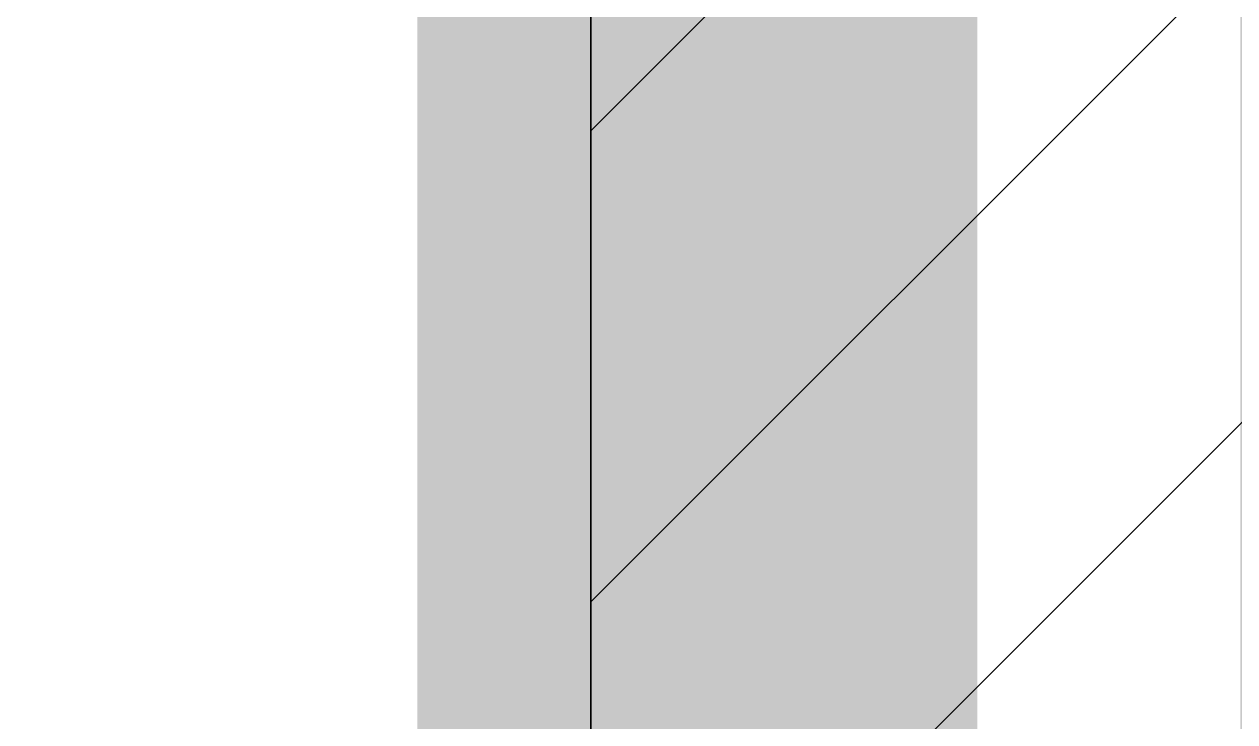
# Model space of a CAD drawing. Extents: x -3450 to 27857, y -1288 to 11880.
# Drawn here: x 1184 to 1357, y 153.3 to 253 of the extents above; entities that cross this region are included whole.
import ezdxf

# ---------------------------------------------------------------- set-up
doc = ezdxf.new("R2010")
doc.units = 0
doc.layers.add('188K-SM-03-F20-MECH-EQ-Y2257103$0$0-move in', color=8, linetype='Continuous')
doc.layers.add('188K-SM-03-F20-MECH-EQ-Y2257103$0$01-電力-CSA', color=1, linetype='Continuous')

# ---------------------------------------------------------------- blocks, each defined once
blk = doc.blocks.new('188K-SM-03-F20-MECH-EQ-Y2257103')
at = {"layer": '188K-SM-03-F20-MECH-EQ-Y2257103$0$0-move in'}
h = blk.add_hatch(dxfattribs=at)
h.set_pattern_fill('ANSI31', color=256, scale=15)
h.set_pattern_definition([(45, (-50.372, 0), (-33.676, 33.676), [])])
h.paths.add_polyline_path([(1265, 2415.376), (1385, 2415.377), (1385, 35), (1265, 35)])
at = {"color": 9}
blk.add_lwpolyline([(865, 35), (865, 1990), (1265, 1990), (1265, 35)], close=True, dxfattribs=at)
at = {"layer": '188K-SM-03-F20-MECH-EQ-Y2257103$0$0-move in'}
blk.add_lwpolyline([(1265, 2415.376), (1385, 2415.377), (1385, 35), (1265, 35)], close=True, dxfattribs=at)
at = {"layer": '188K-SM-03-F20-MECH-EQ-Y2257103$0$01-電力-CSA', "color": 217, "ltscale": 1000, "true_color": 0x93278f, "const_width": 80}
blk.add_lwpolyline([(1280.216, 85.083), (1280.216, 1763.353), (1397.804, 1763.353), (1397.804, 85.083)], close=True, dxfattribs=at)

msp = doc.modelspace()

# ---------------------------------------------------------------- block references
msp.add_blockref('188K-SM-03-F20-MECH-EQ-Y2257103', (0, 0))

doc.saveas('drawing.dxf')
